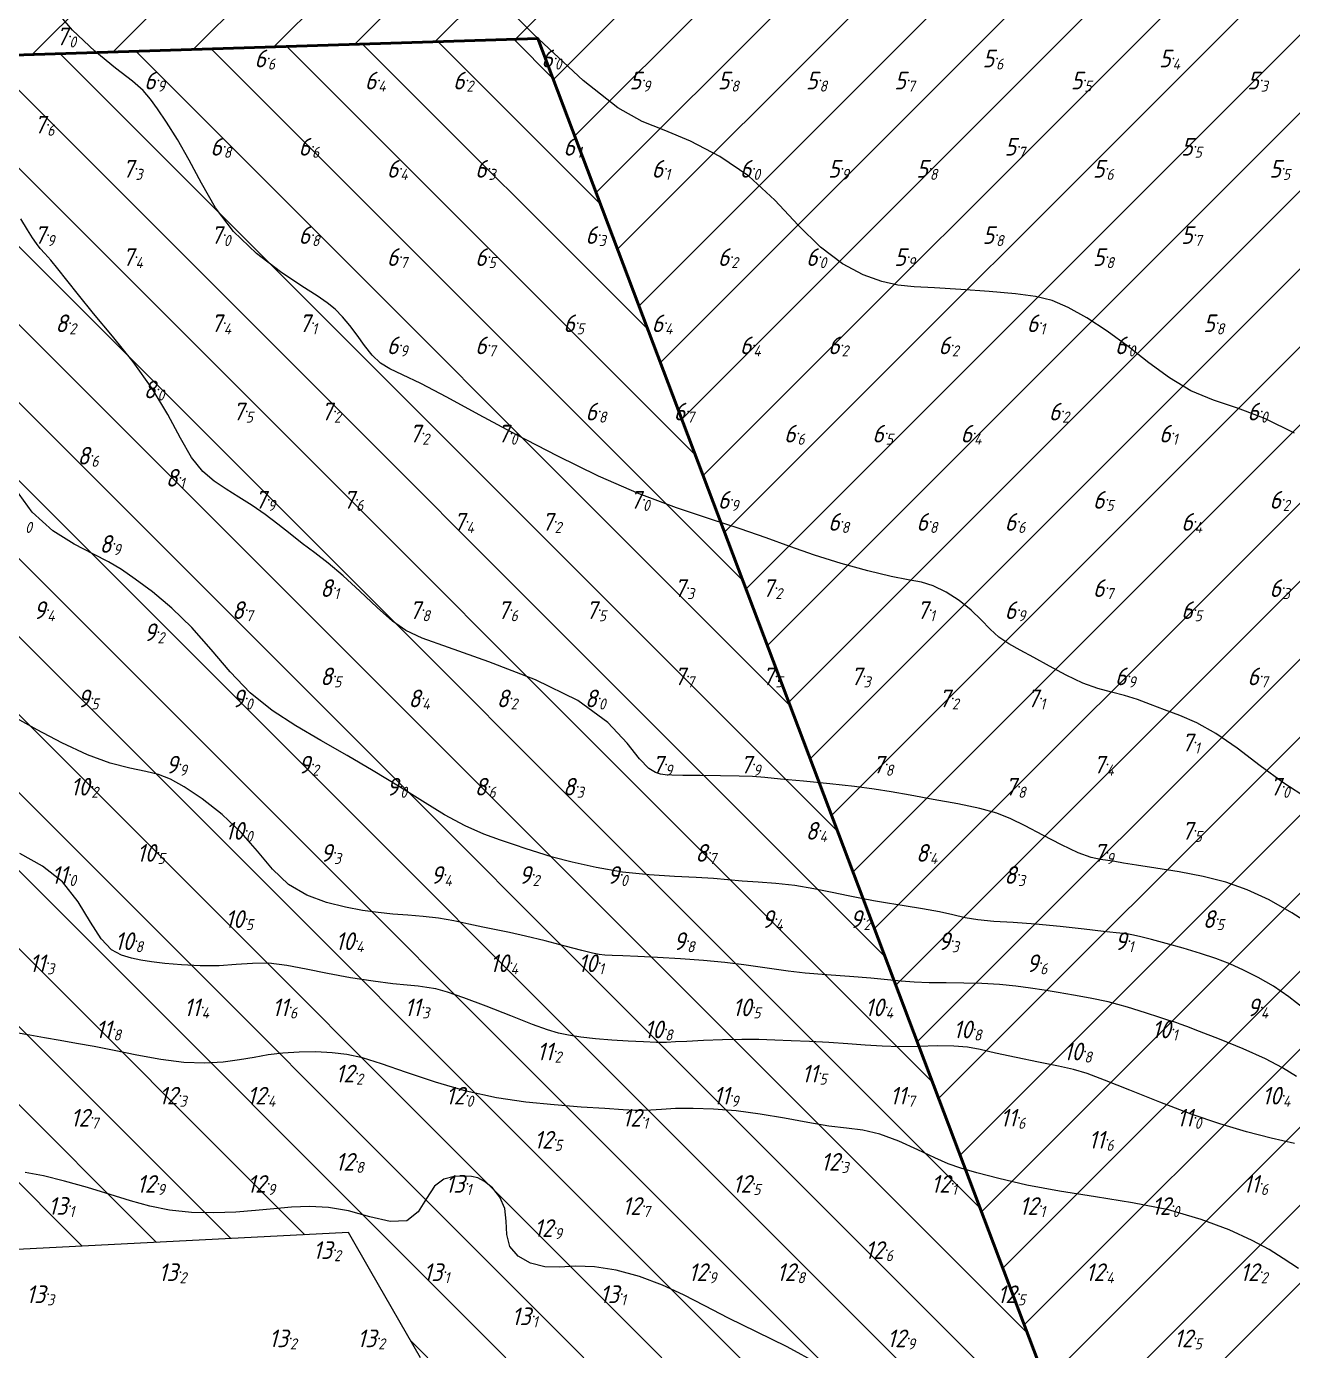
# Model space of a CAD drawing. Header units: feet. Extents: x 555402 to 556028, y 5031181 to 5031471.
# Drawn here: x 555910 to 555967.4, y 5031345.5 to 5031405.5 of the extents above; entities that cross this region are included whole.
import ezdxf
from ezdxf.enums import TextEntityAlignment as Align

# ---------------------------------------------------------------- set-up
doc = ezdxf.new("R2010")
doc.units = ezdxf.units.FT
doc.header["$LTSCALE"] = 5
doc.header["$MEASUREMENT"] = 0
for name, color, linetype in [('DEPTHS_TEXT', 7, 'CONTINUOUS'), ('POINTS', 8, 'CONTINUOUS'), ('POINTS_CON', 150, 'CONTINUOUS'), ('POINTS_ICON', 5, 'CONTINUOUS'), ('надписи', 7, 'CONTINUOUS')]:
    doc.layers.add(name, color=color, linetype=linetype)
doc.styles.add('ISO', font='iso')

msp = doc.modelspace()

# ---------------------------------------------------------------- hatches: boundary and pattern name
at = {"layer": 'надписи'}
h = msp.add_hatch(dxfattribs=at)
h.set_pattern_fill('ANSI31', color=3, scale=20)
h.set_pattern_definition([(45, (49999, 150001), (-1.767766953, 1.767766953), [])])
h.paths.add_polyline_path([(555714.964, 5031352.165), (555710.898, 5031356.451), (555719.35, 5031364.55), (555776.284, 5031386.66), (555802.841, 5031405.701), (555833.352, 5031421.598), (555863.889, 5031428.732), (555912.025, 5031430.355), (555935.619, 5031436.004), (555956.183, 5031430.321), (555971.253, 5031414.506), (555982.185, 5031385.605), (555988.677, 5031368.434), (555965.436, 5031319.623), (555933.195, 5031404.906), (555848.54, 5031402.221)])
h = msp.add_hatch(dxfattribs=at)
h.set_pattern_fill('ANSI31', color=1, scale=20, angle=90)
h.set_pattern_definition([(135, (49999, 150001), (-1.767766953, -1.767766953), [])])
h.paths.add_polyline_path([(555933.307, 5031313.129), (555932.452, 5031317.399), (555938.091, 5031320.735), (555943.245, 5031319.902), (555950.805, 5031318.68), (555953.721, 5031322.924), (555953.721, 5031327.829), (555950.404, 5031331.147), (555950.071, 5031335.147), (555944.616, 5031336.101), (555939.39, 5031340.513), (555939.586, 5031345.125), (555927.865, 5031345.125), (555925.62, 5031349.036), (555924.608, 5031350.8), (555909.591, 5031350.025), (555908.379, 5031352.511), (555901.897, 5031354.689), (555895.41, 5031353.773), (555891.935, 5031351.487), (555888.362, 5031355.06), (555875.002, 5031355.592), (555870.051, 5031351.598), (555861.198, 5031348.063), (555855.653, 5031348.063), (555853.187, 5031350.529), (555847.189, 5031350.319), (555842.498, 5031349.77), (555837.245, 5031347.624), (555833.076, 5031345.639), (555828.373, 5031343.923), (555824.239, 5031345.294), (555820.789, 5031347.621), (555816.258, 5031347.134), (555812.229, 5031345.851), (555808.33, 5031345.202), (555801.068, 5031344.913), (555797.128, 5031345.437), (555789.464, 5031346.457), (555784.344, 5031347.388), (555776.977, 5031348.726), (555770.4, 5031346.466), (555767.404, 5031345.131), (555764.986, 5031342.713), (555759.688, 5031341.047), (555756.908, 5031340.831), (555752.883, 5031339.315), (555746.883, 5031340.145), (555735.975, 5031339.82), (555715.646, 5031341.444), (555707.891, 5031343.25), (555703.812, 5031344.982), (555700.378, 5031345.38), (555698.747, 5031346.089), (555848.54, 5031402.221), (555933.195, 5031404.906), (555965.436, 5031319.623)])

# ---------------------------------------------------------------- linework, layer by layer
at = {"layer": 'POINTS', "linetype": 'Continuous'}
for p in [(555912, 5031405, 7), (555921, 5031404, 6.6), (555934, 5031404, 6), (555954, 5031404, 5.6), (555962, 5031404, 5.4), (555916, 5031403, 6.9), (555926, 5031403, 6.4), (555930, 5031403, 6.2), (555938, 5031403, 5.9), (555942, 5031403, 5.8), (555946, 5031403, 5.8), (555950, 5031403, 5.7), (555958, 5031403, 5.5), (555966, 5031403, 5.3), (555911, 5031401, 7.6), (555919, 5031400, 6.8), (555923, 5031400, 6.6), (555935, 5031400, 6.1), (555955, 5031400, 5.7), (555963, 5031400, 5.5), (555915, 5031399, 7.3), (555927, 5031399, 6.4), (555931, 5031399, 6.3), (555939, 5031399, 6.1), (555943, 5031399, 6), (555947, 5031399, 5.9), (555951, 5031399, 5.8), (555959, 5031399, 5.6), (555967, 5031399, 5.5), (555911, 5031396, 7.9), (555919, 5031396, 7), (555923, 5031396, 6.8), (555936, 5031396, 6.3), (555954, 5031396, 5.8), (555963, 5031396, 5.7), (555915, 5031395, 7.4), (555927, 5031395, 6.7), (555931, 5031395, 6.5), (555942, 5031395, 6.2), (555946, 5031395, 6), (555950, 5031395, 5.9), (555959, 5031395, 5.8), (555912, 5031392, 8.2), (555919, 5031392, 7.4), (555923, 5031392, 7.1), (555935, 5031392, 6.5), (555939, 5031392, 6.4), (555956, 5031392, 6.1), (555964, 5031392, 5.8), (555927, 5031391, 6.9), (555931, 5031391, 6.7), (555943, 5031391, 6.4), (555947, 5031391, 6.2), (555952, 5031391, 6.2), (555960, 5031391, 6), (555916, 5031389, 8), (555920, 5031388, 7.5), (555924, 5031388, 7.2), (555936, 5031388, 6.8), (555940, 5031388, 6.7), (555957, 5031388, 6.2), (555966, 5031388, 6), (555928, 5031387, 7.2), (555932, 5031387, 7), (555945, 5031387, 6.6), (555949, 5031387, 6.5), (555953, 5031387, 6.4), (555962, 5031387, 6.1), (555913, 5031386, 8.6), (555917, 5031385, 8.1), (555921, 5031384, 7.9), (555925, 5031384, 7.6), (555938, 5031384, 7), (555942, 5031384, 6.9), (555959, 5031384, 6.5), (555967, 5031384, 6.2), (555930, 5031383, 7.4), (555934, 5031383, 7.2), (555947, 5031383, 6.8), (555951, 5031383, 6.8), (555955, 5031383, 6.6), (555963, 5031383, 6.4), (555914, 5031382, 8.9), (555924, 5031380, 8.1), (555940, 5031380, 7.3), (555944, 5031380, 7.2), (555959, 5031380, 6.7), (555967, 5031380, 6.3), (555911, 5031379, 9.4), (555920, 5031379, 8.7), (555928, 5031379, 7.8), (555932, 5031379, 7.6), (555936, 5031379, 7.5), (555951, 5031379, 7.1), (555955, 5031379, 6.9), (555963, 5031379, 6.5), (555916, 5031378, 9.2), (555924, 5031376, 8.5), (555940, 5031376, 7.7), (555944, 5031376, 7.5), (555948, 5031376, 7.3), (555960, 5031376, 6.9), (555966, 5031376, 6.7), (555913, 5031375, 9.5), (555920, 5031375, 9), (555928, 5031375, 8.4), (555932, 5031375, 8.2), (555936, 5031375, 8), (555952, 5031375, 7.2), (555956, 5031375, 7.1), (555963, 5031373, 7.1), (555917, 5031372, 9.9), (555923, 5031372, 9.2), (555939, 5031372, 7.9), (555943, 5031372, 7.9), (555949, 5031372, 7.8), (555959, 5031372, 7.4), (555913, 5031371, 10.2), (555927, 5031371, 9), (555931, 5031371, 8.6), (555935, 5031371, 8.3), (555955, 5031371, 7.8), (555967, 5031371, 7), (555920, 5031369, 10), (555946, 5031369, 8.4), (555963, 5031369, 7.5), (555916, 5031368, 10.5), (555924, 5031368, 9.3), (555941, 5031368, 8.7), (555951, 5031368, 8.4), (555959, 5031368, 7.9), (555912, 5031367, 11), (555929, 5031367, 9.4), (555933, 5031367, 9.2), (555937, 5031367, 9), (555955, 5031367, 8.3), (555920, 5031365, 10.5), (555944, 5031365, 9.4), (555948, 5031365, 9.2), (555964, 5031365, 8.5), (555915, 5031364, 10.8), (555925, 5031364, 10.4), (555940, 5031364, 9.8), (555952, 5031364, 9.3), (555960, 5031364, 9.1), (555911, 5031363, 11.3), (555932, 5031363, 10.4), (555936, 5031363, 10.1), (555956, 5031363, 9.6), (555918, 5031361, 11.4), (555922, 5031361, 11.6), (555928, 5031361, 11.3), (555943, 5031361, 10.5), (555949, 5031361, 10.4), (555966, 5031361, 9.4), (555914, 5031360, 11.8), (555939, 5031360, 10.8), (555953, 5031360, 10.8), (555962, 5031360, 10.1), (555934, 5031359, 11.2), (555958, 5031359, 10.8), (555925, 5031358, 12.2), (555946, 5031358, 11.5), (555917, 5031357, 12.3), (555921, 5031357, 12.4), (555930, 5031357, 12), (555942, 5031357, 11.9), (555950, 5031357, 11.7), (555967, 5031357, 10.4), (555913, 5031356, 12.7), (555938, 5031356, 12.1), (555955, 5031356, 11.6), (555963, 5031356, 11), (555934, 5031355, 12.5), (555959, 5031355, 11.6), (555925, 5031354, 12.8), (555947, 5031354, 12.3), (555916, 5031353, 12.9), (555921, 5031353, 12.9), (555930, 5031353, 13.1), (555943, 5031353, 12.5), (555952, 5031353, 12.1), (555966, 5031353, 11.6), (555912, 5031352, 13.1), (555938, 5031352, 12.7), (555956, 5031352, 12.1), (555962, 5031352, 12), (555934, 5031351, 12.9), (555924, 5031350, 13.2), (555949, 5031350, 12.6), (555917, 5031349, 13.2), (555929, 5031349, 13.1), (555941, 5031349, 12.9), (555945, 5031349, 12.8), (555959, 5031349, 12.4), (555966, 5031349, 12.2), (555911, 5031348, 13.3), (555937, 5031348, 13.1), (555955, 5031348, 12.5), (555933, 5031347, 13.1), (555922, 5031346, 13.2), (555926, 5031346, 13.2), (555950, 5031346, 12.9), (555963, 5031346, 12.5)]:
    msp.add_point(p, dxfattribs=at)
at = {"layer": 'POINTS_CON', "linetype": 'Continuous', "flags": 128}
for points in [[(555967.474, 5031387.021), (555966.167, 5031387.667), (555964.942, 5031388.134), (555963.817, 5031388.514), (555962.778, 5031388.944), (555961.809, 5031389.525), (555960.877, 5031390.216), (555959.944, 5031390.944), (555958.992, 5031391.64), (555958.064, 5031392.249), (555957.222, 5031392.722), (555956.492, 5031393.029), (555955.749, 5031393.212), (555954.833, 5031393.333), (555953.648, 5031393.442), (555952.352, 5031393.539), (555951.167, 5031393.611), (555950.251, 5031393.658), (555949.508, 5031393.73), (555948.778, 5031393.889), (555947.934, 5031394.193), (555946.992, 5031394.695), (555946, 5031395.444), (555944.991, 5031396.453), (555943.926, 5031397.584), (555942.75, 5031398.667), (555941.441, 5031399.559), (555940.114, 5031400.247), (555938.917, 5031400.75), (555937.91, 5031401.148), (555936.812, 5031401.769), (555935.25, 5031403), (555933.003, 5031405.083), (555930.441, 5031407.667)], [(555968.072, 5031370.473), (555967, 5031371.167), (555965.923, 5031371.954), (555964.883, 5031372.741), (555963.917, 5031373.417), (555963.053, 5031373.901), (555962.283, 5031374.235), (555961.592, 5031374.492), (555960.96, 5031374.728), (555960.365, 5031374.947), (555959.783, 5031375.133), (555959.191, 5031375.288), (555958.565, 5031375.457), (555957.883, 5031375.7), (555957.138, 5031376.054), (555956.378, 5031376.466), (555955.667, 5031376.861), (555955.052, 5031377.185), (555954.531, 5031377.472), (555954.083, 5031377.778), (555953.685, 5031378.144), (555953.287, 5031378.56), (555952.833, 5031379), (555952.288, 5031379.436), (555951.693, 5031379.823), (555951.111, 5031380.111), (555950.571, 5031380.275), (555949.975, 5031380.383), (555949.194, 5031380.528), (555948.146, 5031380.78), (555946.937, 5031381.118), (555945.722, 5031381.5), (555944.61, 5031381.89), (555943.529, 5031382.286), (555942.361, 5031382.694), (555941.012, 5031383.13), (555939.478, 5031383.639), (555937.778, 5031384.278), (555935.942, 5031385.08), (555934.058, 5031385.994), (555932.222, 5031386.944), (555930.531, 5031387.858), (555929.062, 5031388.66), (555927.889, 5031389.278), (555927.056, 5031389.67), (555926.481, 5031389.932), (555926.056, 5031390.194), (555925.683, 5031390.556), (555925.335, 5031390.995), (555925, 5031391.458), (555924.667, 5031391.9), (555924.333, 5031392.299), (555924, 5031392.639), (555923.648, 5031392.924), (555923.185, 5031393.238), (555922.5, 5031393.681), (555921.533, 5031394.331), (555920.433, 5031395.17), (555919.4, 5031396.156), (555918.585, 5031397.239), (555917.946, 5031398.347), (555917.392, 5031399.4), (555916.855, 5031400.33), (555916.358, 5031401.109), (555915.948, 5031401.719), (555915.636, 5031402.165), (555915.308, 5031402.543), (555914.815, 5031402.976), (555914.055, 5031403.564), (555913.108, 5031404.332), (555912.103, 5031405.286), (555911.15, 5031406.402)], [(555968.352, 5031364.657), (555967.365, 5031365.282), (555966.331, 5031365.874), (555965.341, 5031366.335), (555964.365, 5031366.676), (555963.343, 5031366.935), (555962.249, 5031367.145), (555961.194, 5031367.314), (555960.319, 5031367.444), (555959.725, 5031367.539), (555959.335, 5031367.605), (555959.028, 5031367.653), (555958.694, 5031367.7), (555958.264, 5031367.799), (555957.681, 5031368.011), (555956.916, 5031368.371), (555956.07, 5031368.808), (555955.278, 5031369.225), (555954.621, 5031369.549), (555953.99, 5031369.797), (555953.222, 5031370.011), (555952.216, 5031370.223), (555951.099, 5031370.428), (555950.056, 5031370.611), (555949.209, 5031370.762), (555948.435, 5031370.89), (555947.544, 5031371.011), (555946.42, 5031371.135), (555945.225, 5031371.252), (555944.192, 5031371.35), (555943.476, 5031371.418), (555942.924, 5031371.46), (555942.308, 5031371.483), (555941.471, 5031371.495), (555940.552, 5031371.502), (555939.761, 5031371.508), (555939.255, 5031371.518), (555938.962, 5031371.538), (555938.754, 5031371.572), (555938.519, 5031371.64), (555938.212, 5031371.833), (555937.803, 5031372.258), (555937.238, 5031372.98), (555936.363, 5031373.907), (555935, 5031374.903), (555933.079, 5031375.847), (555930.968, 5031376.666), (555929.143, 5031377.302), (555927.948, 5031377.731), (555927.206, 5031378.078), (555926.605, 5031378.506), (555925.903, 5031379.127), (555925.124, 5031379.856), (555924.36, 5031380.557), (555923.681, 5031381.129), (555923.076, 5031381.6), (555922.513, 5031382.029), (555921.96, 5031382.465), (555921.405, 5031382.905), (555920.833, 5031383.333), (555920.24, 5031383.737), (555919.642, 5031384.117), (555919.062, 5031384.479), (555918.519, 5031384.843), (555918.002, 5031385.289), (555917.5, 5031385.917), (555916.989, 5031386.792), (555916.414, 5031387.861), (555915.708, 5031389.042), (555914.842, 5031390.251), (555913.913, 5031391.411), (555913.056, 5031392.444), (555912.372, 5031393.291), (555911.849, 5031393.959), (555911.442, 5031394.474), (555911.114, 5031394.862), (555910.849, 5031395.158), (555910.637, 5031395.397), (555910.462, 5031395.618), (555910.285, 5031395.879), (555910.062, 5031396.238), (555909.759, 5031396.738)], [(555967.925, 5031360.933), (555967.228, 5031361.484), (555966.526, 5031361.961), (555965.836, 5031362.361), (555965.175, 5031362.694), (555964.545, 5031362.973), (555963.908, 5031363.218), (555963.213, 5031363.449), (555962.436, 5031363.681), (555961.66, 5031363.896), (555960.993, 5031364.073), (555960.515, 5031364.194), (555960.189, 5031364.268), (555959.951, 5031364.313), (555959.726, 5031364.344), (555959.394, 5031364.382), (555958.826, 5031364.447), (555957.941, 5031364.551), (555956.856, 5031364.671), (555955.738, 5031364.777), (555954.727, 5031364.846), (555953.856, 5031364.898), (555953.134, 5031364.963), (555952.548, 5031365.063), (555952.003, 5031365.19), (555951.386, 5031365.331), (555950.622, 5031365.47), (555949.794, 5031365.603), (555949.028, 5031365.722), (555948.407, 5031365.827), (555947.855, 5031365.933), (555947.258, 5031366.058), (555946.53, 5031366.214), (555945.7, 5031366.378), (555944.831, 5031366.519), (555943.977, 5031366.615), (555943.172, 5031366.677), (555942.445, 5031366.728), (555941.8, 5031366.783), (555941.146, 5031366.84), (555940.366, 5031366.892), (555939.379, 5031366.939), (555938.238, 5031367.008), (555937.029, 5031367.133), (555935.838, 5031367.333), (555934.751, 5031367.576), (555933.852, 5031367.815), (555933.187, 5031368.016), (555932.658, 5031368.193), (555932.13, 5031368.37), (555931.491, 5031368.575), (555930.737, 5031368.845), (555929.889, 5031369.222), (555928.963, 5031369.733), (555927.961, 5031370.349), (555926.881, 5031371.024), (555925.729, 5031371.72), (555924.541, 5031372.415), (555923.357, 5031373.095), (555922.217, 5031373.757), (555921.142, 5031374.455), (555920.148, 5031375.257), (555919.24, 5031376.203), (555918.379, 5031377.22), (555917.511, 5031378.211), (555916.606, 5031379.09), (555915.723, 5031379.828), (555914.944, 5031380.411), (555914.314, 5031380.841), (555913.727, 5031381.189), (555913.044, 5031381.544), (555912.172, 5031381.992), (555911.202, 5031382.603), (555910.275, 5031383.442), (555909.489, 5031384.532)], [(555967.487, 5031354.833), (555966.429, 5031355.071), (555965.304, 5031355.361), (555964.102, 5031355.719), (555962.792, 5031356.167), (555961.378, 5031356.705), (555960.011, 5031357.253), (555958.875, 5031357.708), (555958.085, 5031358), (555957.471, 5031358.181), (555956.792, 5031358.333), (555955.88, 5031358.522), (555954.861, 5031358.733), (555953.931, 5031358.931), (555953.228, 5031359.087), (555952.654, 5031359.194), (555952.049, 5031359.248), (555951.297, 5031359.251), (555950.446, 5031359.23), (555949.591, 5031359.219), (555948.796, 5031359.243), (555948.03, 5031359.292), (555947.236, 5031359.351), (555946.377, 5031359.405), (555945.5, 5031359.451), (555944.668, 5031359.489), (555943.923, 5031359.519), (555943.207, 5031359.538), (555942.436, 5031359.54), (555941.564, 5031359.523), (555940.689, 5031359.495), (555939.945, 5031359.462), (555939.421, 5031359.435), (555939.013, 5031359.417), (555938.572, 5031359.416), (555937.984, 5031359.433), (555937.282, 5031359.468), (555936.535, 5031359.519), (555935.806, 5031359.582), (555935.14, 5031359.654), (555934.576, 5031359.735), (555934.118, 5031359.829), (555933.633, 5031359.978), (555932.949, 5031360.232), (555931.966, 5031360.616), (555930.85, 5031361.051), (555929.832, 5031361.436), (555929.089, 5031361.69), (555928.569, 5031361.834), (555928.161, 5031361.909), (555927.758, 5031361.956), (555927.27, 5031362.003), (555926.61, 5031362.075), (555925.723, 5031362.19), (555924.697, 5031362.345), (555923.652, 5031362.53), (555922.685, 5031362.73), (555921.807, 5031362.902), (555921.004, 5031363.001), (555920.259, 5031362.997), (555919.523, 5031362.937), (555918.744, 5031362.882), (555917.893, 5031362.883), (555917.041, 5031362.929), (555916.281, 5031362.996), (555915.682, 5031363.067), (555915.201, 5031363.143), (555914.767, 5031363.233), (555914.323, 5031363.362), (555913.865, 5031363.616), (555913.4, 5031364.1), (555912.92, 5031364.87), (555912.363, 5031365.791), (555911.65, 5031366.683), (555910.738, 5031367.404), (555909.72, 5031367.972)], [(555967.667, 5031349.167), (555966.971, 5031349.621), (555966.325, 5031350.027), (555965.556, 5031350.444), (555964.526, 5031350.915), (555963.248, 5031351.396), (555961.767, 5031351.822), (555960.14, 5031352.15), (555958.46, 5031352.413), (555956.833, 5031352.667), (555955.354, 5031352.949), (555954.085, 5031353.24), (555953.083, 5031353.5), (555952.365, 5031353.71), (555951.791, 5031353.917), (555951.183, 5031354.183), (555950.413, 5031354.545), (555949.544, 5031354.933), (555948.688, 5031355.25), (555947.921, 5031355.431), (555947.183, 5031355.528), (555946.375, 5031355.625), (555945.427, 5031355.784), (555944.372, 5031355.98), (555943.271, 5031356.167), (555942.181, 5031356.306), (555941.15, 5031356.392), (555940.221, 5031356.426), (555939.433, 5031356.415), (555938.795, 5031356.38), (555938.311, 5031356.344), (555937.954, 5031356.328), (555937.588, 5031356.335), (555937.05, 5031356.363), (555936.218, 5031356.412), (555935.145, 5031356.484), (555933.926, 5031356.581), (555932.643, 5031356.712), (555931.314, 5031356.907), (555929.944, 5031357.201), (555928.556, 5031357.607), (555927.241, 5031358.053), (555926.111, 5031358.444), (555925.238, 5031358.71), (555924.531, 5031358.864), (555923.861, 5031358.944), (555923.13, 5031358.981), (555922.368, 5031358.978), (555921.633, 5031358.933), (555920.968, 5031358.848), (555920.334, 5031358.737), (555919.672, 5031358.622), (555918.933, 5031358.524), (555918.097, 5031358.475), (555917.152, 5031358.507), (555916.102, 5031358.642), (555915.019, 5031358.839), (555913.991, 5031359.046), (555913.083, 5031359.222), (555912.278, 5031359.368), (555911.537, 5031359.5), (555910.83, 5031359.628), (555910.161, 5031359.746), (555909.546, 5031359.843)], [(555945.917, 5031344.833), (555944.488, 5031345.614), (555943.096, 5031346.302), (555941.833, 5031346.917), (555940.759, 5031347.472), (555939.796, 5031347.972), (555938.833, 5031348.417), (555937.793, 5031348.799), (555936.735, 5031349.09), (555935.75, 5031349.25), (555934.907, 5031349.269), (555934.176, 5031349.231), (555933.5, 5031349.25), (555932.849, 5031349.414), (555932.29, 5031349.725), (555931.917, 5031350.167), (555931.779, 5031350.712), (555931.758, 5031351.307), (555931.694, 5031351.889), (555931.469, 5031352.403), (555931.133, 5031352.82), (555930.778, 5031353.116), (555930.471, 5031353.279), (555930.177, 5031353.342), (555929.833, 5031353.354), (555929.401, 5031353.334), (555928.932, 5031353.213), (555928.5, 5031352.894), (555928.145, 5031352.339), (555927.772, 5031351.737), (555927.25, 5031351.333), (555926.492, 5031351.3), (555925.573, 5031351.514), (555924.611, 5031351.778), (555923.701, 5031351.932), (555922.846, 5031351.975), (555922.028, 5031351.944), (555921.224, 5031351.874), (555920.396, 5031351.792), (555919.5, 5031351.722), (555918.512, 5031351.688), (555917.488, 5031351.71), (555916.5, 5031351.806), (555915.598, 5031351.987), (555914.726, 5031352.236), (555913.806, 5031352.528), (555912.786, 5031352.836), (555911.742, 5031353.127), (555910.778, 5031353.361), (555909.96, 5031353.522)]]:
    msp.add_lwpolyline(points, dxfattribs=at)
at = {"layer": 'POINTS_ICON', "linetype": 'Continuous', "flags": 128}
msp.add_lwpolyline([(555967.57, 5031357.869), (555966.944, 5031358.255), (555966.162, 5031358.674), (555965.149, 5031359.128), (555964.075, 5031359.563), (555963.168, 5031359.914), (555962.6, 5031360.131), (555962.302, 5031360.243), (555962.145, 5031360.299), (555962.007, 5031360.343), (555961.784, 5031360.413), (555961.378, 5031360.544), (555960.726, 5031360.756), (555959.907, 5031361.009), (555959.039, 5031361.246), (555958.216, 5031361.426), (555957.458, 5031361.559), (555956.768, 5031361.67), (555956.136, 5031361.778), (555955.517, 5031361.879), (555954.856, 5031361.967), (555954.114, 5031362.033), (555953.314, 5031362.079), (555952.493, 5031362.104), (555951.688, 5031362.112), (555950.931, 5031362.118), (555950.249, 5031362.138), (555949.649, 5031362.186), (555949.033, 5031362.252), (555948.28, 5031362.327), (555947.318, 5031362.4), (555946.269, 5031362.474), (555945.302, 5031362.551), (555944.539, 5031362.636), (555943.902, 5031362.728), (555943.266, 5031362.826), (555942.527, 5031362.928), (555941.67, 5031363.028), (555940.703, 5031363.12), (555939.651, 5031363.199), (555938.615, 5031363.261), (555937.714, 5031363.307), (555937.037, 5031363.336), (555936.56, 5031363.355), (555936.227, 5031363.372), (555935.972, 5031363.398), (555935.669, 5031363.458), (555935.182, 5031363.579), (555934.423, 5031363.777), (555933.515, 5031364.011), (555932.633, 5031364.23), (555931.908, 5031364.393), (555931.293, 5031364.519), (555930.703, 5031364.64), (555930.066, 5031364.778), (555929.387, 5031364.918), (555928.689, 5031365.037), (555927.992, 5031365.118), (555927.301, 5031365.174), (555926.62, 5031365.227), (555925.945, 5031365.296), (555925.242, 5031365.397), (555924.469, 5031365.545), (555923.605, 5031365.758), (555922.715, 5031366.085), (555921.884, 5031366.576), (555921.166, 5031367.261), (555920.49, 5031368.075), (555919.75, 5031368.931), (555918.883, 5031369.745), (555917.978, 5031370.454), (555917.167, 5031371), (555916.534, 5031371.347), (555915.994, 5031371.55), (555915.417, 5031371.69), (555914.695, 5031371.844), (555913.814, 5031372.074), (555912.778, 5031372.444), (555911.622, 5031372.982), (555910.494, 5031373.579), (555909.571, 5031374.095)], dxfattribs=at)
at = {"layer": 'надписи', "color": 3, "flags": 128}
msp.add_lwpolyline([(555714.964, 5031352.165), (555710.898, 5031356.451), (555719.35, 5031364.55), (555776.284, 5031386.66), (555802.841, 5031405.701), (555833.352, 5031421.598), (555863.889, 5031428.732), (555912.025, 5031430.355), (555935.619, 5031436.004), (555956.183, 5031430.321), (555971.253, 5031414.506), (555982.185, 5031385.605), (555988.677, 5031368.434), (555965.436, 5031319.623), (555933.195, 5031404.906), (555848.54, 5031402.221), (555714.964, 5031352.165)], dxfattribs=at)
at = {"layer": 'надписи', "color": 1, "linetype": 'Continuous', "lineweight": 100, "flags": 128}
msp.add_lwpolyline([(555696.236, 5031345.147), (555848.54, 5031402.221), (555933.195, 5031404.906), (555965.436, 5031319.623), (555724.081, 5031270.839), (555696.236, 5031345.147)], dxfattribs=at)
at = {"layer": 'надписи', "color": 1, "flags": 128}
for points in [[(555698.747, 5031346.089), (555848.54, 5031402.221), (555933.195, 5031404.906), (555965.436, 5031319.623), (555933.307, 5031313.129)], [(555927.865, 5031345.125), (555925.62, 5031349.036), (555924.608, 5031350.8), (555909.591, 5031350.025), (555908.379, 5031352.511), (555901.897, 5031354.689), (555895.41, 5031353.773), (555891.935, 5031351.487), (555888.362, 5031355.06), (555875.002, 5031355.592), (555870.051, 5031351.598), (555861.198, 5031348.063), (555855.653, 5031348.063), (555853.187, 5031350.529)]]:
    msp.add_lwpolyline(points, dxfattribs=at)

# ---------------------------------------------------------------- texts
at = {"layer": 'DEPTHS_TEXT', "linetype": 'Continuous', "style": 'ISO', "oblique": 15}
for s, p in [('7', (555911.866, 5031405)), ('6', (555920.866, 5031404)), ('6', (555933.866, 5031404)), ('5', (555953.866, 5031404)), ('5', (555961.866, 5031404)), ('6', (555915.866, 5031403)), ('6', (555925.866, 5031403)), ('6', (555929.866, 5031403)), ('5', (555937.866, 5031403)), ('5', (555941.866, 5031403)), ('5', (555945.866, 5031403)), ('5', (555949.866, 5031403)), ('5', (555957.866, 5031403)), ('5', (555965.866, 5031403)), ('7', (555910.866, 5031401)), ('6', (555918.866, 5031400)), ('6', (555922.866, 5031400)), ('6', (555934.866, 5031400)), ('5', (555954.866, 5031400)), ('5', (555962.866, 5031400)), ('7', (555914.866, 5031399)), ('6', (555926.866, 5031399)), ('6', (555930.866, 5031399)), ('6', (555938.866, 5031399)), ('6', (555942.866, 5031399)), ('5', (555946.866, 5031399)), ('5', (555950.866, 5031399)), ('5', (555958.866, 5031399)), ('5', (555966.866, 5031399)), ('7', (555910.866, 5031396)), ('7', (555918.866, 5031396)), ('6', (555922.866, 5031396)), ('6', (555935.866, 5031396)), ('5', (555953.866, 5031396)), ('5', (555962.866, 5031396)), ('7', (555914.866, 5031395)), ('6', (555926.866, 5031395)), ('6', (555930.866, 5031395)), ('6', (555941.866, 5031395)), ('6', (555945.866, 5031395)), ('5', (555949.866, 5031395)), ('5', (555958.866, 5031395)), ('8', (555911.866, 5031392)), ('7', (555918.866, 5031392)), ('7', (555922.866, 5031392)), ('6', (555934.866, 5031392)), ('6', (555938.866, 5031392)), ('6', (555955.866, 5031392)), ('5', (555963.866, 5031392)), ('6', (555926.866, 5031391)), ('6', (555930.866, 5031391)), ('6', (555942.866, 5031391)), ('6', (555946.866, 5031391)), ('6', (555951.866, 5031391)), ('6', (555959.866, 5031391)), ('8', (555915.866, 5031389)), ('7', (555919.866, 5031388)), ('7', (555923.866, 5031388)), ('6', (555935.866, 5031388)), ('6', (555939.866, 5031388)), ('6', (555956.866, 5031388)), ('6', (555965.866, 5031388)), ('7', (555927.866, 5031387)), ('7', (555931.866, 5031387)), ('6', (555944.866, 5031387)), ('6', (555948.866, 5031387)), ('6', (555952.866, 5031387)), ('6', (555961.866, 5031387)), ('8', (555912.866, 5031386)), ('8', (555916.866, 5031385)), ('7', (555920.866, 5031384)), ('7', (555924.866, 5031384)), ('7', (555937.866, 5031384)), ('6', (555941.866, 5031384)), ('6', (555958.866, 5031384)), ('6', (555966.866, 5031384)), ('7', (555929.866, 5031383)), ('7', (555933.866, 5031383)), ('6', (555946.866, 5031383)), ('6', (555950.866, 5031383)), ('6', (555954.866, 5031383)), ('6', (555962.866, 5031383)), ('8', (555913.866, 5031382)), ('8', (555923.866, 5031380)), ('7', (555939.866, 5031380)), ('7', (555943.866, 5031380)), ('6', (555958.866, 5031380)), ('6', (555966.866, 5031380)), ('9', (555910.866, 5031379)), ('8', (555919.866, 5031379)), ('7', (555927.866, 5031379)), ('7', (555931.866, 5031379)), ('7', (555935.866, 5031379)), ('7', (555950.866, 5031379)), ('6', (555954.866, 5031379)), ('6', (555962.866, 5031379)), ('9', (555915.866, 5031378)), ('8', (555923.866, 5031376)), ('7', (555939.866, 5031376)), ('7', (555943.866, 5031376)), ('7', (555947.866, 5031376)), ('6', (555959.866, 5031376)), ('6', (555965.866, 5031376)), ('9', (555912.866, 5031375)), ('9', (555919.866, 5031375)), ('8', (555927.866, 5031375)), ('8', (555931.866, 5031375)), ('8', (555935.866, 5031375)), ('7', (555951.866, 5031375)), ('7', (555955.866, 5031375)), ('7', (555962.866, 5031373)), ('9', (555916.866, 5031372)), ('9', (555922.866, 5031372)), ('7', (555938.866, 5031372)), ('7', (555942.866, 5031372)), ('7', (555948.866, 5031372)), ('7', (555958.866, 5031372)), ('8', (555930.866, 5031371)), ('8', (555934.866, 5031371)), ('10', (555912.866, 5031371)), ('9', (555926.866, 5031371)), ('7', (555954.866, 5031371)), ('7', (555966.866, 5031371)), ('10', (555919.866, 5031369)), ('8', (555945.866, 5031369)), ('7', (555962.866, 5031369)), ('8', (555940.866, 5031368)), ('8', (555950.866, 5031368)), ('10', (555915.866, 5031368)), ('9', (555923.866, 5031368)), ('7', (555958.866, 5031368)), ('11', (555911.866, 5031367)), ('9', (555928.866, 5031367)), ('9', (555932.866, 5031367)), ('9', (555936.866, 5031367)), ('8', (555954.866, 5031367)), ('8', (555963.866, 5031365)), ('10', (555919.866, 5031365)), ('9', (555943.866, 5031365)), ('9', (555947.866, 5031365)), ('10', (555914.866, 5031364)), ('10', (555924.866, 5031364)), ('9', (555939.866, 5031364)), ('9', (555951.866, 5031364)), ('9', (555959.866, 5031364)), ('11', (555910.866, 5031363)), ('10', (555931.866, 5031363)), ('10', (555935.866, 5031363)), ('9', (555955.866, 5031363)), ('11', (555917.866, 5031361)), ('11', (555921.866, 5031361)), ('11', (555927.866, 5031361)), ('10', (555942.866, 5031361)), ('10', (555948.866, 5031361)), ('9', (555965.866, 5031361)), ('11', (555913.866, 5031360)), ('10', (555938.866, 5031360)), ('10', (555952.866, 5031360)), ('10', (555961.866, 5031360)), ('11', (555933.866, 5031359)), ('10', (555957.866, 5031359)), ('12', (555924.866, 5031358)), ('11', (555945.866, 5031358)), ('12', (555916.866, 5031357)), ('12', (555920.866, 5031357)), ('12', (555929.866, 5031357)), ('11', (555941.866, 5031357)), ('11', (555949.866, 5031357)), ('10', (555966.866, 5031357)), ('12', (555912.866, 5031356)), ('12', (555937.866, 5031356)), ('11', (555954.866, 5031356)), ('11', (555962.866, 5031356)), ('12', (555933.866, 5031355)), ('11', (555958.866, 5031355)), ('12', (555924.866, 5031354)), ('12', (555946.866, 5031354)), ('13', (555929.866, 5031353)), ('12', (555915.866, 5031353)), ('12', (555920.866, 5031353)), ('12', (555942.866, 5031353)), ('12', (555951.866, 5031353)), ('11', (555965.866, 5031353)), ('13', (555911.866, 5031352)), ('12', (555937.866, 5031352)), ('12', (555955.866, 5031352)), ('12', (555961.866, 5031352)), ('12', (555933.866, 5031351)), ('13', (555923.866, 5031350)), ('12', (555948.866, 5031350)), ('13', (555916.866, 5031349)), ('13', (555928.866, 5031349)), ('12', (555940.866, 5031349)), ('12', (555944.866, 5031349)), ('12', (555958.866, 5031349)), ('12', (555965.866, 5031349)), ('13', (555910.866, 5031348)), ('13', (555936.866, 5031348)), ('12', (555954.866, 5031348)), ('13', (555932.866, 5031347)), ('13', (555921.866, 5031346)), ('13', (555925.866, 5031346)), ('12', (555949.866, 5031346)), ('12', (555962.866, 5031346))]:
    msp.add_text(s, height=0.8, dxfattribs=at).set_placement(p, align=Align.MIDDLE_RIGHT)
for s, p in [('0', (555911.95, 5031405)), ('6', (555920.95, 5031404)), ('0', (555933.95, 5031404)), ('6', (555953.95, 5031404)), ('4', (555961.95, 5031404)), ('9', (555915.95, 5031403)), ('4', (555925.95, 5031403)), ('2', (555929.95, 5031403)), ('9', (555937.95, 5031403)), ('8', (555941.95, 5031403)), ('8', (555945.95, 5031403)), ('7', (555949.95, 5031403)), ('5', (555957.95, 5031403)), ('3', (555965.95, 5031403)), ('6', (555910.95, 5031401)), ('8', (555918.95, 5031400)), ('6', (555922.95, 5031400)), ('1', (555934.95, 5031400)), ('7', (555954.95, 5031400)), ('5', (555962.95, 5031400)), ('3', (555914.95, 5031399)), ('4', (555926.95, 5031399)), ('3', (555930.95, 5031399)), ('1', (555938.95, 5031399)), ('0', (555942.95, 5031399)), ('9', (555946.95, 5031399)), ('8', (555950.95, 5031399)), ('6', (555958.95, 5031399)), ('5', (555966.95, 5031399)), ('9', (555910.95, 5031396)), ('0', (555918.95, 5031396)), ('8', (555922.95, 5031396)), ('3', (555935.95, 5031396)), ('8', (555953.95, 5031396)), ('7', (555962.95, 5031396)), ('4', (555914.95, 5031395)), ('7', (555926.95, 5031395)), ('5', (555930.95, 5031395)), ('2', (555941.95, 5031395)), ('0', (555945.95, 5031395)), ('9', (555949.95, 5031395)), ('8', (555958.95, 5031395)), ('2', (555911.95, 5031392)), ('4', (555918.95, 5031392)), ('1', (555922.95, 5031392)), ('5', (555934.95, 5031392)), ('4', (555938.95, 5031392)), ('1', (555955.95, 5031392)), ('8', (555963.95, 5031392)), ('9', (555926.95, 5031391)), ('7', (555930.95, 5031391)), ('4', (555942.95, 5031391)), ('2', (555946.95, 5031391)), ('2', (555951.95, 5031391)), ('0', (555959.95, 5031391)), ('0', (555915.95, 5031389)), ('5', (555919.95, 5031388)), ('2', (555923.95, 5031388)), ('8', (555935.95, 5031388)), ('7', (555939.95, 5031388)), ('2', (555956.95, 5031388)), ('0', (555965.95, 5031388)), ('2', (555927.95, 5031387)), ('0', (555931.95, 5031387)), ('6', (555944.95, 5031387)), ('5', (555948.95, 5031387)), ('4', (555952.95, 5031387)), ('1', (555961.95, 5031387)), ('6', (555912.95, 5031386)), ('1', (555916.95, 5031385)), ('9', (555920.95, 5031384)), ('6', (555924.95, 5031384)), ('0', (555937.95, 5031384)), ('9', (555941.95, 5031384)), ('5', (555958.95, 5031384)), ('2', (555966.95, 5031384)), ('0', (555909.95, 5031383)), ('4', (555929.95, 5031383)), ('2', (555933.95, 5031383)), ('8', (555946.95, 5031383)), ('8', (555950.95, 5031383)), ('6', (555954.95, 5031383)), ('4', (555962.95, 5031383)), ('9', (555913.95, 5031382)), ('1', (555923.95, 5031380)), ('3', (555939.95, 5031380)), ('2', (555943.95, 5031380)), ('7', (555958.95, 5031380)), ('3', (555966.95, 5031380)), ('4', (555910.95, 5031379)), ('7', (555919.95, 5031379)), ('8', (555927.95, 5031379)), ('6', (555931.95, 5031379)), ('5', (555935.95, 5031379)), ('1', (555950.95, 5031379)), ('9', (555954.95, 5031379)), ('5', (555962.95, 5031379)), ('2', (555915.95, 5031378)), ('5', (555923.95, 5031376)), ('7', (555939.95, 5031376)), ('5', (555943.95, 5031376)), ('3', (555947.95, 5031376)), ('9', (555959.95, 5031376)), ('7', (555965.95, 5031376)), ('5', (555912.95, 5031375)), ('0', (555919.95, 5031375)), ('4', (555927.95, 5031375)), ('2', (555931.95, 5031375)), ('0', (555935.95, 5031375)), ('2', (555951.95, 5031375)), ('1', (555955.95, 5031375)), ('1', (555962.95, 5031373)), ('9', (555916.95, 5031372)), ('2', (555922.95, 5031372)), ('9', (555938.95, 5031372)), ('9', (555942.95, 5031372)), ('8', (555948.95, 5031372)), ('4', (555958.95, 5031372)), ('2', (555912.95, 5031371)), ('0', (555926.95, 5031371)), ('6', (555930.95, 5031371)), ('3', (555934.95, 5031371)), ('8', (555954.95, 5031371)), ('0', (555966.95, 5031371)), ('0', (555919.95, 5031369)), ('4', (555945.95, 5031369)), ('5', (555962.95, 5031369)), ('5', (555915.95, 5031368)), ('3', (555923.95, 5031368)), ('7', (555940.95, 5031368)), ('4', (555950.95, 5031368)), ('9', (555958.95, 5031368)), ('0', (555911.95, 5031367)), ('4', (555928.95, 5031367)), ('2', (555932.95, 5031367)), ('0', (555936.95, 5031367)), ('3', (555954.95, 5031367)), ('5', (555919.95, 5031365)), ('4', (555943.95, 5031365)), ('2', (555947.95, 5031365)), ('5', (555963.95, 5031365)), ('8', (555914.95, 5031364)), ('4', (555924.95, 5031364)), ('8', (555939.95, 5031364)), ('3', (555951.95, 5031364)), ('1', (555959.95, 5031364)), ('3', (555910.95, 5031363)), ('4', (555931.95, 5031363)), ('1', (555935.95, 5031363)), ('6', (555955.95, 5031363)), ('4', (555917.95, 5031361)), ('6', (555921.95, 5031361)), ('3', (555927.95, 5031361)), ('5', (555942.95, 5031361)), ('4', (555948.95, 5031361)), ('4', (555965.95, 5031361)), ('8', (555913.95, 5031360)), ('8', (555938.95, 5031360)), ('8', (555952.95, 5031360)), ('1', (555961.95, 5031360)), ('2', (555933.95, 5031359)), ('8', (555957.95, 5031359)), ('2', (555924.95, 5031358)), ('5', (555945.95, 5031358)), ('3', (555916.95, 5031357)), ('4', (555920.95, 5031357)), ('0', (555929.95, 5031357)), ('9', (555941.95, 5031357)), ('7', (555949.95, 5031357)), ('4', (555966.95, 5031357)), ('7', (555912.95, 5031356)), ('1', (555937.95, 5031356)), ('6', (555954.95, 5031356)), ('0', (555962.95, 5031356)), ('5', (555933.95, 5031355)), ('6', (555958.95, 5031355)), ('8', (555924.95, 5031354)), ('3', (555946.95, 5031354)), ('9', (555915.95, 5031353)), ('9', (555920.95, 5031353)), ('1', (555929.95, 5031353)), ('5', (555942.95, 5031353)), ('1', (555951.95, 5031353)), ('6', (555965.95, 5031353)), ('1', (555911.95, 5031352)), ('7', (555937.95, 5031352)), ('1', (555955.95, 5031352)), ('0', (555961.95, 5031352)), ('9', (555933.95, 5031351)), ('2', (555923.95, 5031350)), ('6', (555948.95, 5031350)), ('2', (555916.95, 5031349)), ('1', (555928.95, 5031349)), ('9', (555940.95, 5031349)), ('8', (555944.95, 5031349)), ('4', (555958.95, 5031349)), ('2', (555965.95, 5031349)), ('3', (555910.95, 5031348)), ('1', (555936.95, 5031348)), ('5', (555954.95, 5031348)), ('1', (555932.95, 5031347)), ('2', (555921.95, 5031346)), ('2', (555925.95, 5031346)), ('9', (555949.95, 5031346)), ('5', (555962.95, 5031346))]:
    msp.add_text(s, height=0.5, dxfattribs=at).set_placement(p, align=Align.TOP_LEFT)

doc.saveas('drawing.dxf')
